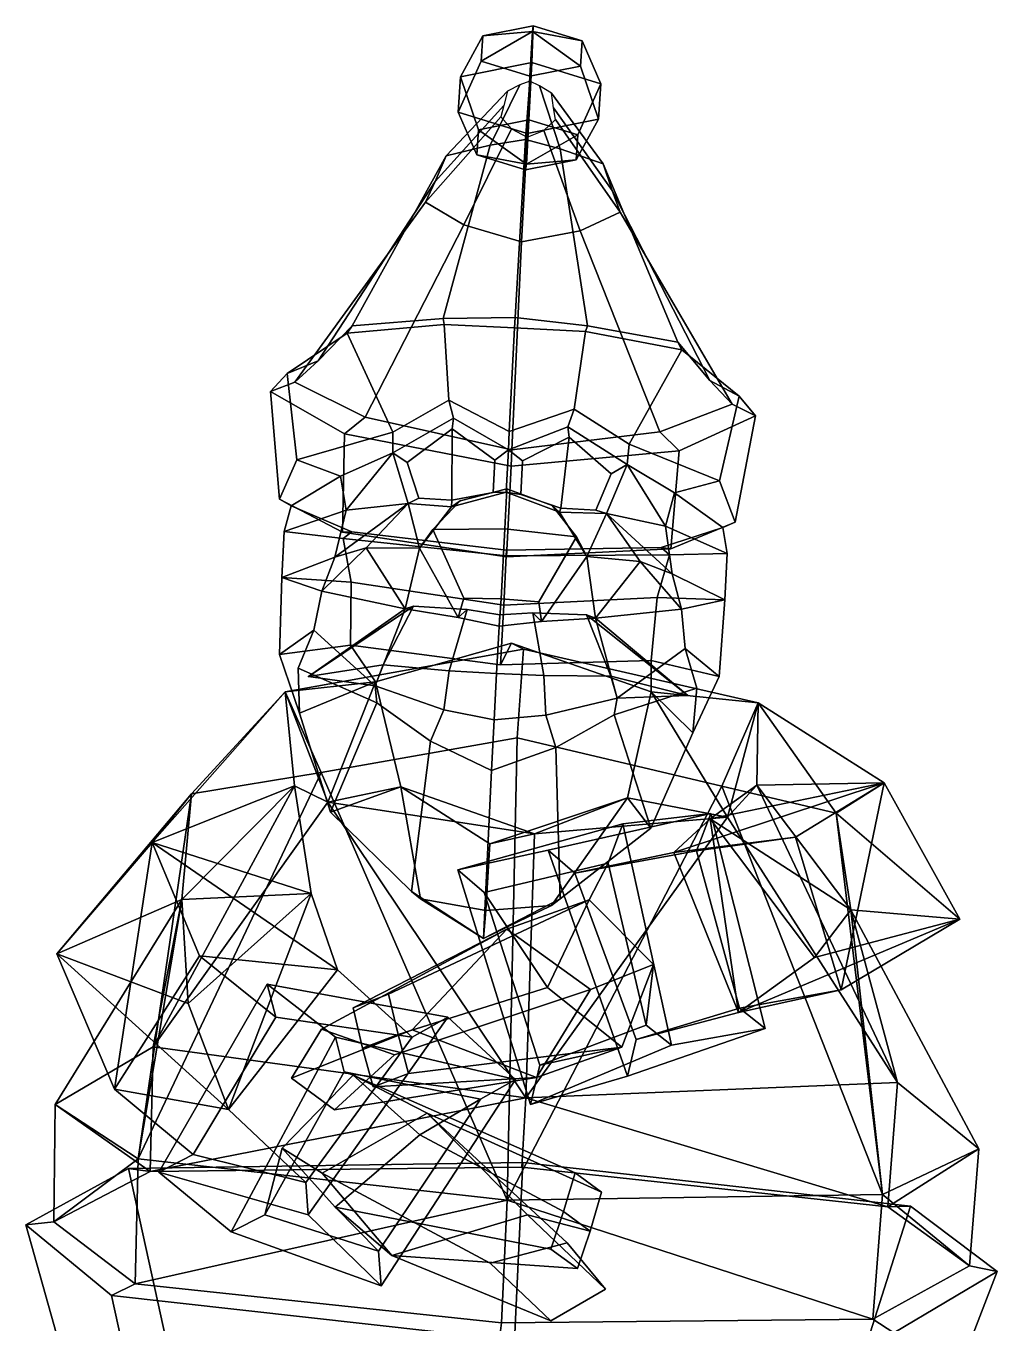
# Model space of a CAD drawing. Extents: x -133 to 133, y -222 to 311.
# Drawn here: x -133.3 to 132.7, y -44.3 to 310.7 of the extents above; entities that cross this region are included whole.
import ezdxf

# ---------------------------------------------------------------- set-up
doc = ezdxf.new("R2010")
doc.units = 0

msp = doc.modelspace()

# ---------------------------------------------------------------- linework, layer by layer
for p in [(-55.906635, 132.6315, 82.965118), (47.966625, 127.436005, 83.813522)]:
    msp.add_point(p)
for points in [[(-8.170068, 307.96405, -39.14645), (5.647131, 310.71582, -45.660301), (5.246098, 300.711823, -57.823044), (-14.29439, 296.820221, -48.611134)], [(4.744131, 296.989502, -19.161009), (5.439209, 309.173981, -29.645935), (-8.621567, 301.100891, -25.89683)], [(-8.621567, 301.100891, -25.89683), (5.439209, 309.173981, -29.645935), (-8.170068, 307.96405, -39.14645)], [(5.439209, 309.173981, -29.645935), (5.647131, 310.71582, -45.660301), (-8.170068, 307.96405, -39.14645)], [(4.744131, 296.989502, -19.161009), (18.561359, 299.741272, -25.674805), (5.439209, 309.173981, -29.645935)], [(19.012859, 306.604401, -38.924423), (24.148066, 294.89743, -48.297142), (5.246098, 300.711823, -57.823044), (5.647131, 310.71582, -45.660301)], [(5.439209, 309.173981, -29.645935), (19.012859, 306.604401, -38.924423), (5.647131, 310.71582, -45.660301)], [(18.561359, 299.741272, -25.674805), (19.012859, 306.604401, -38.924423), (5.439209, 309.173981, -29.645935)], [(-14.932909, 287.114227, -29.873268), (-8.621567, 301.100891, -25.89683), (-8.170068, 307.96405, -39.14645), (-14.29439, 296.820221, -48.611134)], [(23.509546, 285.191437, -29.55928), (24.148066, 294.89743, -48.297142), (19.012859, 306.604401, -38.924423), (18.561359, 299.741272, -25.674805)], [(3.969064, 281.299866, -20.347397), (4.744131, 296.989502, -19.161009), (-8.621567, 301.100891, -25.89683), (-14.932909, 287.114227, -29.873268)], [(-9.346169, 282.270355, -52.495556), (-14.29439, 296.820221, -48.611134), (5.246098, 300.711823, -57.823044), (4.47103, 285.022156, -59.009407)], [(3.969064, 281.299866, -20.347397), (23.509546, 285.191437, -29.55928), (18.561359, 299.741272, -25.674805), (4.744131, 296.989502, -19.161009)], [(17.836756, 280.910736, -52.273529), (4.47103, 285.022156, -59.009407), (5.246098, 300.711823, -57.823044), (24.148066, 294.89743, -48.297142)], [(-14.932909, 287.114227, -29.873268), (-14.29439, 296.820221, -48.611134), (-9.346169, 282.270355, -52.495556), (-9.797668, 275.407196, -39.245934)], [(4.723686, 295.608887, -26.336607), (1.980646, 294.626404, -26.946663), (-6.187624, 278.037201, 28.202135), (3.503094, 279.590515, 31.365431)], [(4.723686, 295.608887, -26.336607), (3.503094, 279.590515, 31.365431), (13.040712, 277.075439, 28.359186), (7.36458, 294.357117, -26.902689)], [(23.509546, 285.191437, -29.55928), (17.385258, 274.047577, -39.023911), (17.836756, 280.910736, -52.273529), (24.148066, 294.89743, -48.297142)], [(-1.443086, 292.879089, -27.981567), (-2.372391, 288.973907, -30.063097), (-21.179218, 268.102173, 11.910263), (-18.23386, 275.147583, 22.819042)], [(1.980646, 294.626404, -26.946663), (-1.443086, 292.879089, -27.981567), (-18.23386, 275.147583, 22.819042), (-6.187624, 278.037201, 28.202135)], [(7.36458, 294.357117, -26.902689), (13.040712, 277.075439, 28.359186), (24.824612, 272.993896, 23.170732), (10.613285, 292.276031, -27.883093)], [(10.613285, 292.276031, -27.883093), (24.824612, 272.993896, 23.170732), (27.229637, 265.680878, 12.305653), (11.182088, 288.295929, -29.952387)], [(-2.372391, 288.973907, -30.063097), (-3.203568, 285.827881, -31.742817), (-23.846359, 262.433655, 3.108397), (-21.179218, 268.102173, 11.910263)], [(11.182088, 288.295929, -29.952387), (27.229637, 265.680878, 12.305653), (29.460932, 259.767334, 3.543795), (11.722472, 285.081329, -31.620903)], [(-3.203568, 285.827881, -31.742817), (-0.3486, 282.569153, -33.354805), (-13.355465, 256.237366, -5.388645), (-23.846359, 262.433655, 3.108397)], [(3.969064, 281.299866, -20.347397), (-14.932909, 287.114227, -29.873268), (-9.797668, 275.407196, -39.245934), (3.56803, 271.295807, -32.510113)], [(3.775941, 272.837616, -48.524429), (-9.346169, 282.270355, -52.495556), (4.47103, 285.022156, -59.009407)], [(3.969064, 281.299866, -20.347397), (3.56803, 271.295807, -32.510113), (17.385258, 274.047577, -39.023911), (23.509546, 285.191437, -29.55928)], [(3.775941, 272.837616, -48.524429), (4.47103, 285.022156, -59.009407), (17.836756, 280.910736, -52.273529)], [(11.722472, 285.081329, -31.620903), (29.460932, 259.767334, 3.543795), (18.54397, 254.641846, -5.128099), (8.583241, 282.122406, -33.281849)], [(-0.3486, 282.569153, -33.354805), (4.021569, 280.251404, -34.42083), (2.450738, 251.625916, -11.041661), (-13.355465, 256.237366, -5.388645)], [(-9.797668, 275.407196, -39.245934), (-9.346169, 282.270355, -52.495556), (3.775941, 272.837616, -48.524429)], [(8.583241, 282.122406, -33.281849), (18.54397, 254.641846, -5.128099), (2.450738, 251.625916, -11.041661), (4.021569, 280.251404, -34.42083)], [(17.385258, 274.047577, -39.023911), (3.775941, 272.837616, -48.524429), (17.836756, 280.910736, -52.273529)], [(-43.937347, 228.637939, 57.576218), (-19.049763, 230.629578, 70.339127), (-6.187624, 278.037201, 28.202135), (-18.23386, 275.147583, 22.819042)], [(0.716046, 230.895935, 77.828941), (3.503094, 279.590515, 31.365431), (-6.187624, 278.037201, 28.202135), (-19.049763, 230.629578, 70.339127)], [(0.716046, 230.895935, 77.828941), (20.476032, 228.652588, 70.661957), (13.040712, 277.075439, 28.359186), (3.503094, 279.590515, 31.365431)], [(45.245338, 224.177216, 58.30463), (24.824612, 272.993896, 23.170732), (13.040712, 277.075439, 28.359186), (20.476032, 228.652588, 70.661957)], [(-53.253891, 219.028687, 31.103584), (-43.937347, 228.637939, 57.576218), (-18.23386, 275.147583, 22.819042), (-21.179218, 268.102173, 11.910263)], [(3.56803, 271.295807, -32.510113), (-9.797668, 275.407196, -39.245934), (3.775941, 272.837616, -48.524429)], [(3.56803, 271.295807, -32.510113), (3.775941, 272.837616, -48.524429), (17.385258, 274.047577, -39.023911)], [(53.986683, 213.664795, 31.97949), (27.229637, 265.680878, 12.305653), (24.824612, 272.993896, 23.170732), (45.245338, 224.177216, 58.30463)], [(-59.640629, 213.192169, 8.67636), (-53.253891, 219.028687, 31.103584), (-21.179218, 268.102173, 11.910263), (-23.846359, 262.433655, 3.108397)], [(60.123749, 207.201843, 9.654555), (29.460932, 259.767334, 3.543795), (27.229637, 265.680878, 12.305653), (53.986683, 213.664795, 31.97949)], [(-40.346649, 203.602478, -10.983945), (-59.640629, 213.192169, 8.67636), (-23.846359, 262.433655, 3.108397), (-13.355465, 256.237366, -5.388645)], [(40.292107, 199.569122, -10.325315), (18.54397, 254.641846, -5.128099), (29.460932, 259.767334, 3.543795), (60.123749, 207.201843, 9.654555)], [(-0.22283, 194.695557, -28.90645), (-40.346649, 203.602478, -10.983945), (-13.355465, 256.237366, -5.388645), (2.450738, 251.625916, -11.041661)], [(-0.22283, 194.695557, -28.90645), (2.450738, 251.625916, -11.041661), (18.54397, 254.641846, -5.128099), (40.292107, 199.569122, -10.325315)], [(0.540566, 228.037567, 81.809456), (0.716046, 230.895935, 77.828941), (-19.049763, 230.629578, 70.339127), (-18.784925, 228.985107, 75.490349)], [(0.540566, 228.037567, 81.809456), (19.964539, 227.046936, 75.806839), (20.476032, 228.652588, 70.661957), (0.716046, 230.895935, 77.828941)], [(-45.322216, 226.620453, 62.475239), (-43.937347, 228.637939, 57.576218), (-53.253891, 219.028687, 31.103584), (-61.749733, 215.599609, 32.939831)], [(-18.784925, 228.985107, 75.490349), (-19.049763, 230.629578, 70.339127), (-43.937347, 228.637939, 57.576218), (-45.322216, 226.620453, 62.475239)], [(-17.515167, 208.30838, 82.333672), (-18.784925, 228.985107, 75.490349), (-45.322216, 226.620453, 62.475239), (-32.833111, 199.497192, 72.210793)], [(-0.923398, 199.730591, 87.700645), (0.540566, 228.037567, 81.809456), (-18.784925, 228.985107, 75.490349), (-17.515167, 208.30838, 82.333672)], [(-0.923398, 199.730591, 87.700645), (16.889076, 205.797211, 82.784973), (19.964539, 227.046936, 75.806839), (0.540566, 228.037567, 81.809456)], [(19.964539, 227.046936, 75.806839), (46.341988, 222.035645, 63.223923), (45.245338, 224.177216, 58.30463), (20.476032, 228.652588, 70.661957)], [(-32.833111, 199.497192, 72.210793), (-45.322216, 226.620453, 62.475239), (-61.749733, 215.599609, 32.939831), (-59.054863, 191.966125, 54.402229)], [(16.889076, 205.797211, 82.784973), (31.922834, 196.25824, 72.7397), (46.341988, 222.035645, 63.223923), (19.964539, 227.046936, 75.806839)], [(46.341988, 222.035645, 63.223923), (62.066921, 209.406586, 33.951126), (53.986683, 213.664795, 31.97949), (45.245338, 224.177216, 58.30463)], [(31.922834, 196.25824, 72.7397), (56.678043, 186.177429, 55.347496), (62.066921, 209.406586, 33.951126), (46.341988, 222.035645, 63.223923)], [(-61.749733, 215.599609, 32.939831), (-53.253891, 219.028687, 31.103584), (-59.640629, 213.192169, 8.67636), (-66.323242, 210.614075, 7.553147)], [(-59.054863, 191.966125, 54.402229), (-61.749733, 215.599609, 32.939831), (-66.323242, 210.614075, 7.553147), (-63.878593, 181.160156, 18.156281)], [(-66.323242, 210.614075, 7.553147), (-59.640629, 213.192169, 8.67636), (-40.346649, 203.602478, -10.983945), (-46.087021, 199.03949, -13.881872)], [(62.066921, 209.406586, 33.951126), (66.533188, 203.968933, 8.638273), (60.123749, 207.201843, 9.654555), (53.986683, 213.664795, 31.97949)], [(-63.878593, 181.160156, 18.156281), (-66.323242, 210.614075, 7.553147), (-46.087021, 199.03949, -13.881872), (-46.596569, 172.103333, -6.689651)], [(-17.515167, 208.30838, 82.333672), (-32.833111, 199.497192, 72.210793), (-32.814194, 193.88797, 71.428482), (-16.19066, 203.343811, 82.074677)], [(-0.923398, 199.730591, 87.700645), (-17.515167, 208.30838, 82.333672), (-16.19066, 203.343811, 82.074677), (-1.157031, 194.716858, 85.602043)], [(66.533188, 203.968933, 8.638273), (45.595001, 194.453796, -13.133045), (40.292107, 199.569122, -10.325315), (60.123749, 207.201843, 9.654555)], [(56.678043, 186.177429, 55.347496), (60.989422, 174.914551, 19.176159), (66.533188, 203.968933, 8.638273), (62.066921, 209.406586, 33.951126)], [(-46.087021, 199.03949, -13.881872), (-40.346649, 203.602478, -10.983945), (-0.22283, 194.695557, -28.90645), (-0.41722, 190.206726, -32.595181)], [(-16.576704, 200.463562, 79.968605), (-16.19066, 203.343811, 82.074677), (-32.814194, 193.88797, 71.428482), (-28.922119, 191.229248, 71.530952)], [(-16.576704, 200.463562, 79.968605), (-4.868145, 191.866882, 83.019974), (-1.157031, 194.716858, 85.602043), (-16.19066, 203.343811, 82.074677)], [(-0.923398, 199.730591, 87.700645), (-1.157031, 194.716858, 85.602043), (15.080177, 200.983337, 82.468384), (16.889076, 205.797211, 82.784973)], [(16.889076, 205.797211, 82.784973), (15.080177, 200.983337, 82.468384), (31.35708, 190.678284, 71.952614), (31.922834, 196.25824, 72.7397)], [(60.989422, 174.914551, 19.176159), (43.297096, 167.607056, -5.95543), (45.595001, 194.453796, -13.133045), (66.533188, 203.968933, 8.638273)], [(-47.106049, 187.511475, 55.56926), (-32.814194, 193.88797, 71.428482), (-32.833111, 199.497192, 72.210793), (-59.054863, 191.966125, 54.402229)], [(-46.596569, 172.103333, -6.689651), (-46.087021, 199.03949, -13.881872), (-0.41722, 190.206726, -32.595181), (-1.714646, 165.411774, -25.5868)], [(-16.665146, 180.910126, 81.307846), (-16.576704, 200.463562, 79.968605), (-28.922119, 191.229248, 71.530952), (-25.695681, 181.464661, 76.057617)], [(-4.868145, 191.866882, 83.019974), (-16.576704, 200.463562, 79.968605), (-16.665146, 180.910126, 81.307846), (-5.329616, 183.016418, 85.320602)], [(15.464546, 198.141571, 80.144066), (15.080177, 200.983337, 82.468384), (-1.157031, 194.716858, 85.602043), (2.751368, 191.63269, 83.240921)], [(45.595001, 194.453796, -13.133045), (-0.41722, 190.206726, -32.595181), (-0.22283, 194.695557, -28.90645), (40.292107, 199.569122, -10.325315)], [(15.464546, 198.141571, 80.144066), (26.986263, 188.14743, 69.497543), (31.35708, 190.678284, 71.952614), (15.080177, 200.983337, 82.468384)], [(2.751368, 191.63269, 83.240921), (2.270292, 182.432312, 85.799347), (13.166765, 178.711304, 81.028343), (15.464546, 198.141571, 80.144066)], [(13.166765, 178.711304, 81.028343), (22.767248, 178.202209, 74.741493), (26.986263, 188.14743, 69.497543), (15.464546, 198.141571, 80.144066)], [(44.326958, 182.938232, 56.316055), (56.678043, 186.177429, 55.347496), (31.922834, 196.25824, 72.7397), (31.35708, 190.678284, 71.952614)], [(-59.054863, 191.966125, 54.402229), (-63.878593, 181.160156, 18.156281), (-60.66872, 179.374634, 19.45499), (-47.106049, 187.511475, 55.56926)], [(-45.614353, 178.151306, 57.456505), (-32.814194, 193.88797, 71.428482), (-47.106049, 187.511475, 55.56926)], [(-28.622681, 179.953491, 77.318993), (-32.814194, 193.88797, 71.428482), (-45.614353, 178.151306, 57.456505)], [(-25.695681, 181.464661, 76.057617), (-28.922119, 191.229248, 71.530952), (-32.814194, 193.88797, 71.428482), (-28.622681, 179.953491, 77.318993)], [(-5.329616, 183.016418, 85.320602), (-1.761679, 183.109863, 88.552185), (-1.157031, 194.716858, 85.602043), (-4.868145, 191.866882, 83.019974)], [(2.270292, 182.432312, 85.799347), (2.751368, 191.63269, 83.240921), (-1.157031, 194.716858, 85.602043), (-1.761679, 183.109863, 88.552185)], [(43.297096, 167.607056, -5.95543), (-1.714646, 165.411774, -25.5868), (-0.41722, 190.206726, -32.595181), (45.595001, 194.453796, -13.133045)], [(22.767248, 178.202209, 74.741493), (25.700701, 177.236359, 77.762688), (31.35708, 190.678284, 71.952614), (26.986263, 188.14743, 69.497543)], [(25.700701, 177.236359, 77.762688), (41.878204, 173.775146, 58.171112), (31.35708, 190.678284, 71.952614)], [(41.878204, 173.775146, 58.171112), (44.326958, 182.938232, 56.316055), (31.35708, 190.678284, 71.952614)], [(-47.106049, 187.511475, 55.56926), (-60.66872, 179.374634, 19.45499), (-62.544563, 172.358582, 21.729204), (-45.614353, 178.151306, 57.456505)], [(56.678043, 186.177429, 55.347496), (44.326958, 182.938232, 56.316055), (57.596684, 173.45929, 20.42094), (60.989422, 174.914551, 19.176159)], [(-63.878593, 181.160156, 18.156281), (-46.596569, 172.103333, -6.689651), (-44.006454, 172.218658, -6.065212), (-60.66872, 179.374634, 19.45499)], [(-16.665146, 180.910126, 81.307846), (-25.695681, 181.464661, 76.057617), (-28.622681, 179.953491, 77.318993), (-16.742992, 179.106689, 83.827255)], [(-2.171912, 173.067993, 108.959152), (-1.573799, 184.049896, 102.981125), (-14.354319, 180.728699, 99.960365), (-21.855062, 172.833618, 102.462799)], [(-1.573799, 184.049896, 102.981125), (-1.761679, 183.109863, 88.552185), (-16.742992, 179.106689, 83.827255), (-14.354319, 180.728699, 99.960365)], [(-16.665146, 180.910126, 81.307846), (-16.742992, 179.106689, 83.827255), (-1.761679, 183.109863, 88.552185), (-5.329616, 183.016418, 85.320602)], [(-2.171912, 173.067993, 108.959152), (17.492844, 170.865509, 102.78418), (10.85907, 179.46759, 100.166306), (-1.573799, 184.049896, 102.981125)], [(-1.573799, 184.049896, 102.981125), (10.85907, 179.46759, 100.166306), (12.820424, 177.627991, 84.068718), (-1.761679, 183.109863, 88.552185)], [(13.166765, 178.711304, 81.028343), (2.270292, 182.432312, 85.799347), (-1.761679, 183.109863, 88.552185), (12.820424, 177.627991, 84.068718)], [(44.326958, 182.938232, 56.316055), (41.878204, 173.775146, 58.171112), (58.7258, 166.292938, 22.719698), (57.596684, 173.45929, 20.42094)], [(-45.614353, 178.151306, 57.456505), (-62.544563, 172.358582, 21.729204), (-63.234131, 159.706055, 26.003103), (-48.716007, 165.337585, 59.395756)], [(-62.544563, 172.358582, 21.729204), (-60.66872, 179.374634, 19.45499), (-44.006454, 172.218658, -6.065212), (-46.396564, 170.385925, -8.132873)], [(-48.716007, 165.337585, 59.395756), (-28.622681, 179.953491, 77.318993), (-45.614353, 178.151306, 57.456505)], [(-40.114464, 167.84259, 82.515282), (-28.622681, 179.953491, 77.318993), (-48.716007, 165.337585, 59.395756)], [(-40.114464, 167.84259, 82.515282), (-25.493696, 167.751862, 85.604713), (-28.622681, 179.953491, 77.318993)], [(-25.493696, 167.751862, 85.604713), (-16.742992, 179.106689, 83.827255), (-28.622681, 179.953491, 77.318993)], [(-21.855062, 172.833618, 102.462799), (-14.354319, 180.728699, 99.960365), (-16.742992, 179.106689, 83.827255), (-25.493696, 167.751862, 85.604713)], [(17.492844, 170.865509, 102.78418), (20.364363, 165.45816, 85.979271), (12.820424, 177.627991, 84.068718), (10.85907, 179.46759, 100.166306)], [(13.166765, 178.711304, 81.028343), (12.820424, 177.627991, 84.068718), (25.700701, 177.236359, 77.762688), (22.767248, 178.202209, 74.741493)], [(20.364363, 165.45816, 85.979271), (25.700701, 177.236359, 77.762688), (12.820424, 177.627991, 84.068718)], [(34.969608, 164.087067, 83.12854), (25.700701, 177.236359, 77.762688), (20.364363, 165.45816, 85.979271)], [(34.969608, 164.087067, 83.12854), (43.653835, 160.717468, 60.150204), (25.700701, 177.236359, 77.762688)], [(43.653835, 160.717468, 60.150204), (41.878204, 173.775146, 58.171112), (25.700701, 177.236359, 77.762688)], [(60.989422, 174.914551, 19.176159), (57.596684, 173.45929, 20.42094), (40.721584, 167.980774, -5.373182), (43.297096, 167.607056, -5.95543)], [(-63.234131, 159.706055, 26.003103), (-62.544563, 172.358582, 21.729204), (-46.396564, 170.385925, -8.132873), (-44.247353, 158.480286, -7.692118)], [(-46.596569, 172.103333, -6.689651), (-1.714646, 165.411774, -25.5868), (-1.647515, 167.23407, -22.64621), (-44.006454, 172.218658, -6.065212)], [(-46.396564, 170.385925, -8.132873), (-44.006454, 172.218658, -6.065212), (-1.647515, 167.23407, -22.64621), (-1.726905, 165.648376, -22.636602)], [(-13.341129, 154.089966, 100.623817), (-21.855062, 172.833618, 102.462799), (-25.493696, 167.751862, 85.604713), (-14.957217, 148.817139, 88.444664)], [(-3.105818, 153.905579, 105.953224), (-2.171912, 173.067993, 108.959152), (-21.855062, 172.833618, 102.462799), (-13.341129, 154.089966, 100.623817)], [(-3.105818, 153.905579, 105.953224), (7.182281, 153.063416, 100.791451), (17.492844, 170.865509, 102.78418), (-2.171912, 173.067993, 108.959152)], [(7.182281, 153.063416, 100.791451), (7.94631, 147.67157, 88.631729), (20.364363, 165.45816, 85.979271), (17.492844, 170.865509, 102.78418)], [(58.7258, 166.292938, 22.719698), (42.950264, 165.916992, -7.403118), (40.721584, 167.980774, -5.373182), (57.596684, 173.45929, 20.42094)], [(41.878204, 173.775146, 58.171112), (43.653835, 160.717468, 60.150204), (58.079746, 153.638245, 26.993954), (58.7258, 166.292938, 22.719698)], [(-52.260178, 156.01416, 60.35408), (-40.114464, 167.84259, 82.515282), (-48.716007, 165.337585, 59.395756)], [(-29.432974, 151.17926, 82.077614), (-40.114464, 167.84259, 82.515282), (-52.260178, 156.01416, 60.35408)], [(-44.247353, 158.480286, -7.692118), (-46.396564, 170.385925, -8.132873), (-1.726905, 165.648376, -22.636602), (-2.429246, 152.206299, -18.962929)], [(-29.432974, 151.17926, 82.077614), (-25.493696, 167.751862, 85.604713), (-40.114464, 167.84259, 82.515282)], [(-14.957217, 148.817139, 88.444664), (-25.493696, 167.751862, 85.604713), (-29.432974, 151.17926, 82.077614)], [(42.950264, 165.916992, -7.403118), (-1.726905, 165.648376, -22.636602), (-1.647515, 167.23407, -22.64621), (40.721584, 167.980774, -5.373182)], [(43.297096, 167.607056, -5.95543), (40.721584, 167.980774, -5.373182), (-1.647515, 167.23407, -22.64621), (-1.714646, 165.411774, -25.5868)], [(-48.716007, 165.337585, 59.395756), (-63.234131, 159.706055, 26.003103), (-52.260178, 156.01416, 60.35408)], [(39.616959, 154.285614, -7.007143), (-2.429246, 152.206299, -18.962929), (-1.726905, 165.648376, -22.636602), (42.950264, 165.916992, -7.403118)], [(7.94631, 147.67157, 88.631729), (22.687328, 148.572327, 82.503311), (20.364363, 165.45816, 85.979271)], [(22.687328, 148.572327, 82.503311), (34.969608, 164.087067, 83.12854), (20.364363, 165.45816, 85.979271)], [(22.687328, 148.572327, 82.503311), (46.233952, 151.087738, 61.158546), (34.969608, 164.087067, 83.12854)], [(46.233952, 151.087738, 61.158546), (43.653835, 160.717468, 60.150204), (34.969608, 164.087067, 83.12854)], [(58.079746, 153.638245, 26.993954), (39.616959, 154.285614, -7.007143), (42.950264, 165.916992, -7.403118), (58.7258, 166.292938, 22.719698)], [(43.653835, 160.717468, 60.150204), (46.233952, 151.087738, 61.158546), (58.079746, 153.638245, 26.993954)], [(-54.41708, 145.349976, 62.276569), (-52.260178, 156.01416, 60.35408), (-63.234131, 159.706055, 26.003103), (-63.889305, 138.65863, 30.820797)], [(-63.889305, 138.65863, 30.820797), (-63.234131, 159.706055, 26.003103), (-44.247353, 158.480286, -7.692118), (-44.3661, 141.180054, -1.917654)], [(-44.3661, 141.180054, -1.917654), (-44.247353, 158.480286, -7.692118), (-2.429246, 152.206299, -18.962929), (-3.307927, 135.809265, -11.795507)], [(-54.41708, 145.349976, 62.276569), (-37.687206, 130.052429, 91.920448), (-29.432974, 151.17926, 82.077614), (-52.260178, 156.01416, 60.35408)], [(-3.105818, 153.905579, 105.953224), (-13.341129, 154.089966, 100.623817), (-14.957217, 148.817139, 88.444664), (-3.646536, 146.450928, 94.828941)], [(-3.105818, 153.905579, 105.953224), (-3.646536, 146.450928, 94.828941), (7.94631, 147.67157, 88.631729), (7.182281, 153.063416, 100.791451)], [(37.91481, 137.064545, -1.245612), (-3.307927, 135.809265, -11.795507), (-2.429246, 152.206299, -18.962929), (39.616959, 154.285614, -7.007143)], [(56.552982, 132.634399, 31.804529), (37.91481, 137.064545, -1.245612), (39.616959, 154.285614, -7.007143), (58.079746, 153.638245, 26.993954)], [(47.28442, 140.263123, 63.107231), (56.552982, 132.634399, 31.804529), (58.079746, 153.638245, 26.993954), (46.233952, 151.087738, 61.158546)], [(-35.47226, 135.872131, 101.188583), (-27.141722, 151.917084, 96.142784), (-55.906635, 132.6315, 82.965118)], [(-27.141722, 151.917084, 96.142784), (-29.432974, 151.17926, 82.077614), (-55.906635, 132.6315, 82.965118)], [(-55.906635, 132.6315, 82.965118), (-29.432974, 151.17926, 82.077614), (-37.687206, 130.052429, 91.920448)], [(-12.476464, 150.943237, 96.420464), (-27.141722, 151.917084, 96.142784), (-35.47226, 135.872131, 101.188583), (-17.3929, 134.19928, 110.244118)], [(-27.141722, 151.917084, 96.142784), (-12.476464, 150.943237, 96.420464), (-14.957217, 148.817139, 88.444664), (-29.432974, 151.17926, 82.077614)], [(-17.3929, 134.19928, 110.244118), (-4.428864, 133.459961, 111.05761), (-3.529575, 149.541382, 99.434357), (-12.476464, 150.943237, 96.420464)], [(-3.529575, 149.541382, 99.434357), (-3.646536, 146.450928, 94.828941), (-14.957217, 148.817139, 88.444664), (-12.476464, 150.943237, 96.420464)], [(8.55577, 132.901367, 110.456062), (5.560458, 150.041077, 96.567787), (-3.529575, 149.541382, 99.434357), (-4.428864, 133.459961, 111.05761)], [(-3.529575, 149.541382, 99.434357), (5.560458, 150.041077, 96.567787), (7.94631, 147.67157, 88.631729), (-3.646536, 146.450928, 94.828941)], [(5.560458, 150.041077, 96.567787), (8.55577, 132.901367, 110.456062), (26.85696, 132.754578, 101.697662), (20.252264, 149.546539, 96.529884)], [(20.252264, 149.546539, 96.529884), (22.687328, 148.572327, 82.503311), (7.94631, 147.67157, 88.631729), (5.560458, 150.041077, 96.567787)], [(26.85696, 132.754578, 101.697662), (47.966625, 127.436005, 83.813522), (20.252264, 149.546539, 96.529884)], [(20.252264, 149.546539, 96.529884), (47.966625, 127.436005, 83.813522), (22.687328, 148.572327, 82.503311)], [(47.28442, 140.263123, 63.107231), (46.233952, 151.087738, 61.158546), (22.687328, 148.572327, 82.503311), (28.630886, 126.735382, 92.462112)], [(47.966625, 127.436005, 83.813522), (28.630886, 126.735382, 92.462112), (22.687328, 148.572327, 82.503311)], [(-58.409676, 122.631226, 37.601543), (-58.70536, 134.950226, 67.187073), (-54.41708, 145.349976, 62.276569), (-63.889305, 138.65863, 30.820797)], [(-54.41708, 145.349976, 62.276569), (-58.70536, 134.950226, 67.187073), (-37.16798, 125.390503, 83.551186), (-37.687206, 130.052429, 91.920448)], [(-58.409676, 122.631226, 37.601543), (-63.889305, 138.65863, 30.820797), (-44.3661, 141.180054, -1.917654), (-37.512302, 131.155945, 23.904713)], [(2.944642, 140.080505, -1.601102), (-62.258236, 128.401917, -3.854949), (-37.512302, 131.155945, 23.904713), (-0.329039, 141.781921, 2.049215)], [(2.944642, 140.080505, -1.601102), (1.267087, 115.858307, -50.035877), (-52.390881, 106.38324, -40.679081), (-62.258236, 128.401917, -3.854949)], [(-37.512302, 131.155945, 23.904713), (-44.3661, 141.180054, -1.917654), (-3.307927, 135.809265, -11.795507), (-0.329039, 141.781921, 2.049215)], [(37.90147, 128.485168, 23.671928), (-0.329039, 141.781921, 2.049215), (-3.307927, 135.809265, -11.795507), (37.91481, 137.064545, -1.245612)], [(-0.329039, 141.781921, 2.049215), (37.90147, 128.485168, 23.671928), (67.243279, 125.47522, -6.517293), (2.944642, 140.080505, -1.601102)], [(2.944642, 140.080505, -1.601102), (67.243279, 125.47522, -6.517293), (57.323978, 102.604935, -42.037884), (1.267087, 115.858307, -50.035877)], [(47.28442, 140.263123, 63.107231), (28.630886, 126.735382, 92.462112), (27.785522, 122.141693, 84.081703), (50.433048, 129.491394, 68.078484)], [(49.391747, 117.239258, 38.482029), (56.552982, 132.634399, 31.804529), (47.28442, 140.263123, 63.107231), (50.433048, 129.491394, 68.078484)], [(-37.16798, 125.390503, 83.551186), (-58.70536, 134.950226, 67.187073), (-58.409676, 122.631226, 37.601543), (-49.845131, 95.483078, 58.241001)], [(-37.687206, 130.052429, 91.920448), (-35.47226, 135.872131, 101.188583), (-55.906635, 132.6315, 82.965118)], [(-17.3929, 134.19928, 110.244118), (-35.47226, 135.872131, 101.188583), (-37.687206, 130.052429, 91.920448), (-18.863916, 123.487183, 101.956535)], [(49.391747, 117.239258, 38.482029), (37.90147, 128.485168, 23.671928), (37.91481, 137.064545, -1.245612), (56.552982, 132.634399, 31.804529)], [(-4.428864, 133.459961, 111.05761), (-17.3929, 134.19928, 110.244118), (-18.863916, 123.487183, 101.956535), (-5.039402, 120.745697, 107.948044)], [(-4.428864, 133.459961, 111.05761), (-5.039402, 120.745697, 107.948044), (9.085442, 122.089203, 102.184814), (8.55577, 132.901367, 110.456062)], [(8.55577, 132.901367, 110.456062), (9.085442, 122.089203, 102.184814), (28.630886, 126.735382, 92.462112), (26.85696, 132.754578, 101.697662)], [(28.630886, 126.735382, 92.462112), (47.966625, 127.436005, 83.813522), (26.85696, 132.754578, 101.697662)], [(-59.734829, 102.709106, 29.589962), (-62.258236, 128.401917, -3.854949), (-98.686356, 87.166641, 83.777763)], [(-87.911606, 100.525452, -28.045599), (-98.686356, 87.166641, 83.777763), (-62.258236, 128.401917, -3.854949)], [(-87.911606, 100.525452, -28.045599), (-62.258236, 128.401917, -3.854949), (-52.390881, 106.38324, -40.679081)], [(-62.258236, 128.401917, -3.854949), (-50.613171, 98.225647, 55.750427), (-37.512302, 131.155945, 23.904713)], [(-59.734829, 102.709106, 29.589962), (-50.613171, 98.225647, 55.750427), (-62.258236, 128.401917, -3.854949)], [(-49.845131, 95.483078, 58.241001), (-58.409676, 122.631226, 37.601543), (-37.512302, 131.155945, 23.904713), (-30.628025, 102.461304, 52.267891)], [(-50.613171, 98.225647, 55.750427), (-30.628025, 102.461304, 52.267891), (-37.512302, 131.155945, 23.904713)], [(-22.505337, 114.955872, 105.424637), (-18.863916, 123.487183, 101.956535), (-37.687206, 130.052429, 91.920448), (-37.16798, 125.390503, 83.551186)], [(27.785522, 122.141693, 84.081703), (37.825985, 91.097992, 58.957069), (49.391747, 117.239258, 38.482029), (50.433048, 129.491394, 68.078484)], [(37.825985, 91.097992, 58.957069), (31.479361, 99.418854, 52.002708), (37.90147, 128.485168, 23.671928), (49.391747, 117.239258, 38.482029)], [(58.826267, 94.143738, 54.282436), (37.90147, 128.485168, 23.671928), (31.479361, 99.418854, 52.002708)], [(67.243279, 125.47522, -6.517293), (37.90147, 128.485168, 23.671928), (58.826267, 94.143738, 54.282436)], [(-27.659584, 73.796021, 93.95488), (-22.505337, 114.955872, 105.424637), (-37.16798, 125.390503, 83.551186), (-49.845131, 95.483078, 58.241001)], [(11.800451, 113.23999, 105.704834), (27.785522, 122.141693, 84.081703), (28.630886, 126.735382, 92.462112), (9.085442, 122.089203, 102.184814)], [(88.607399, 95.18895, -30.238905), (57.323978, 102.604935, -42.037884), (67.243279, 125.47522, -6.517293)], [(66.89547, 102.926422, 30.993528), (67.243279, 125.47522, -6.517293), (58.826267, 94.143738, 54.282436)], [(66.89547, 102.926422, 30.993528), (101.786049, 103.562164, 86.644943), (67.243279, 125.47522, -6.517293)], [(88.607399, 95.18895, -30.238905), (67.243279, 125.47522, -6.517293), (101.786049, 103.562164, 86.644943)], [(-5.774848, 106.898071, 113.190971), (-5.039402, 120.745697, 107.948044), (-18.863916, 123.487183, 101.956535), (-22.505337, 114.955872, 105.424637)], [(-5.774848, 106.898071, 113.190971), (11.800451, 113.23999, 105.704834), (9.085442, 122.089203, 102.184814), (-5.039402, 120.745697, 107.948044)], [(13.008292, 71.761902, 94.287041), (37.825985, 91.097992, 58.957069), (27.785522, 122.141693, 84.081703), (11.800451, 113.23999, 105.704834)], [(-1.481953, -10.728912, -93.84404), (-52.390881, 106.38324, -40.679081), (1.267087, 115.858307, -50.035877)], [(-7.959202, 60.963745, 99.33522), (-5.774848, 106.898071, 113.190971), (-22.505337, 114.955872, 105.424637), (-27.659584, 73.796021, 93.95488)], [(-1.481953, -10.728912, -93.84404), (1.267087, 115.858307, -50.035877), (57.323978, 102.604935, -42.037884)], [(-7.959202, 60.963745, 99.33522), (13.008292, 71.761902, 94.287041), (11.800451, 113.23999, 105.704834), (-5.774848, 106.898071, 113.190971)], [(-102.515404, 0.650284, -58.34034), (-52.390881, 106.38324, -40.679081), (-1.481953, -10.728912, -93.84404)], [(-102.515404, 0.650284, -58.34034), (-87.911606, 100.525452, -28.045599), (-52.390881, 106.38324, -40.679081)], [(44.122936, 84.499832, 90.085907), (101.786049, 103.562164, 86.644943), (54.148415, 93.698868, 66.959122)], [(44.122936, 84.499832, 90.085907), (77.506607, 88.642212, 131.215881), (101.786049, 103.562164, 86.644943)], [(66.89547, 102.926422, 30.993528), (54.148415, 93.698868, 66.959122), (101.786049, 103.562164, 86.644943)], [(89.969688, 46.887634, 136.599701), (101.786049, 103.562164, 86.644943), (77.506607, 88.642212, 131.215881)], [(88.607399, 95.18895, -30.238905), (101.786049, 103.562164, 86.644943), (122.501907, 66.255463, 79.549347)], [(89.969688, 46.887634, 136.599701), (122.501907, 66.255463, 79.549347), (101.786049, 103.562164, 86.644943)], [(-87.911606, 100.525452, -28.045599), (-124.820457, 56.749756, 69.811203), (-98.686356, 87.166641, 83.777763)], [(-90.576485, 71.563721, 2.467044), (-124.820457, 56.749756, 69.811203), (-87.911606, 100.525452, -28.045599)], [(-102.515404, 0.650284, -58.34034), (-90.576485, 71.563721, 2.467044), (-87.911606, 100.525452, -28.045599)], [(-59.734829, 102.709106, 29.589962), (-98.686356, 87.166641, 83.777763), (-55.149982, 73.267639, 60.425686)], [(-98.438705, 31.315155, 92.983139), (-59.734829, 102.709106, 29.589962), (-90.576485, 71.563721, 2.467044)], [(-98.438705, 31.315155, 92.983139), (-50.613171, 98.225647, 55.750427), (-59.734829, 102.709106, 29.589962)], [(-90.576485, 71.563721, 2.467044), (-59.734829, 102.709106, 29.589962), (-55.149982, 73.267639, 60.425686)], [(6.006385, 89.55394, 61.893688), (-30.628025, 102.461304, 52.267891), (-50.613171, 98.225647, 55.750427)], [(-27.659584, 73.796021, 93.95488), (-49.845131, 95.483078, 58.241001), (-30.628025, 102.461304, 52.267891), (-25.208698, 71.794006, 78.164436)], [(-25.208698, 71.794006, 78.164436), (-30.628025, 102.461304, 52.267891), (-6.257929, 86.826782, 49.422874), (-7.373318, 68.594696, 74.333893)], [(-6.257929, 86.826782, 49.422874), (-30.628025, 102.461304, 52.267891), (6.006385, 89.55394, 61.893688)], [(10.627487, 70.001556, 78.45713), (-7.373318, 68.594696, 74.333893), (-6.257929, 86.826782, 49.422874), (31.479361, 99.418854, 52.002708)], [(-6.257929, 86.826782, 49.422874), (6.006385, 89.55394, 61.893688), (31.479361, 99.418854, 52.002708)], [(101.336952, -9.116821, -61.852921), (-1.481953, -10.728912, -93.84404), (57.323978, 102.604935, -42.037884)], [(6.006385, 89.55394, 61.893688), (58.826267, 94.143738, 54.282436), (31.479361, 99.418854, 52.002708)], [(13.008292, 71.761902, 94.287041), (10.627487, 70.001556, 78.45713), (31.479361, 99.418854, 52.002708), (37.825985, 91.097992, 58.957069)], [(92.646439, 68.774658, 2.95245), (54.148415, 93.698868, 66.959122), (66.89547, 102.926422, 30.993528)], [(101.336952, -9.116821, -61.852921), (57.323978, 102.604935, -42.037884), (88.607399, 95.18895, -30.238905)], [(105.413651, 21.54805, 89.470558), (66.89547, 102.926422, 30.993528), (58.826267, 94.143738, 54.282436)], [(105.413651, 21.54805, 89.470558), (92.646439, 68.774658, 2.95245), (66.89547, 102.926422, 30.993528)], [(3.59387, 17.292297, 122.814919), (-50.613171, 98.225647, 55.750427), (-98.438705, 31.315155, 92.983139)], [(3.59387, 17.292297, 122.814919), (6.006385, 89.55394, 61.893688), (-50.613171, 98.225647, 55.750427)], [(9.738672, 85.126343, 105.964668), (-14.968861, 79.736359, 127.359703), (30.154467, 92.335205, 183.312103), (54.277191, 95.145935, 161.872467)], [(-14.968861, 79.736359, 127.359703), (-7.77534, 73.530838, 134.58786), (26.149174, 81.566711, 176.012192), (30.154467, 92.335205, 183.312103)], [(3.59387, 17.292297, 122.814919), (58.826267, 94.143738, 54.282436), (6.006385, 89.55394, 61.893688)], [(3.59387, 17.292297, 122.814919), (105.413651, 21.54805, 89.470558), (58.826267, 94.143738, 54.282436)], [(9.738672, 85.126343, 105.964668), (54.277191, 95.145935, 161.872467), (50.405067, 84.908478, 154.855087), (17.049452, 78.777725, 113.30101)], [(43.55003, 31.728058, 186.729996), (30.154467, 92.335205, 183.312103), (26.149174, 81.566711, 176.012192), (36.557152, 37.160919, 179.565353)], [(43.55003, 31.728058, 186.729996), (69.213669, 36.333649, 166.304977), (54.277191, 95.145935, 161.872467), (30.154467, 92.335205, 183.312103)], [(61.903866, 40.701782, 101.398972), (44.122936, 84.499832, 90.085907), (54.148415, 93.698868, 66.959122)], [(69.213669, 36.333649, 166.304977), (62.106266, 41.813568, 159.013367), (50.405067, 84.908478, 154.855087), (54.277191, 95.145935, 161.872467)], [(82.720703, 55.700562, 62.237568), (54.148415, 93.698868, 66.959122), (92.646439, 68.774658, 2.95245)], [(61.903866, 40.701782, 101.398972), (54.148415, 93.698868, 66.959122), (82.720703, 55.700562, 62.237568)], [(101.336952, -9.116821, -61.852921), (88.607399, 95.18895, -30.238905), (92.646439, 68.774658, 2.95245)], [(92.646439, 68.774658, 2.95245), (88.607399, 95.18895, -30.238905), (122.501907, 66.255463, 79.549347)], [(-109.002686, 19.670624, 117.356865), (-98.686356, 87.166641, 83.777763), (-124.820457, 56.749756, 69.811203)], [(-109.002686, 19.670624, 117.356865), (-85.742928, 56.16716, 124.756027), (-98.686356, 87.166641, 83.777763)], [(-47.977119, 52.365082, 87.572815), (-55.149982, 73.267639, 60.425686), (-98.686356, 87.166641, 83.777763)], [(-47.977119, 52.365082, 87.572815), (-98.686356, 87.166641, 83.777763), (-85.742928, 56.16716, 124.756027)], [(77.506607, 88.642212, 131.215881), (44.122936, 84.499832, 90.085907), (17.049452, 78.777725, 113.30101), (50.405067, 84.908478, 154.855087)], [(62.106266, 41.813568, 159.013367), (89.969688, 46.887634, 136.599701), (77.506607, 88.642212, 131.215881), (50.405067, 84.908478, 154.855087)], [(31.469576, 23.236069, 117.865204), (4.87152, 15.443115, 137.851913), (-14.968861, 79.736359, 127.359703), (9.738672, 85.126343, 105.964668)], [(31.469576, 23.236069, 117.865204), (9.738672, 85.126343, 105.964668), (17.049452, 78.777725, 113.30101), (33.877254, 33.272736, 123.073967)], [(44.122936, 84.499832, 90.085907), (61.903866, 40.701782, 101.398972), (33.877254, 33.272736, 123.073967), (17.049452, 78.777725, 113.30101)], [(4.87152, 15.443115, 137.851913), (7.481632, 26.276031, 143.487656), (-7.77534, 73.530838, 134.58786), (-14.968861, 79.736359, 127.359703)], [(9.568527, 47.480362, 130.435883), (21.004421, 71.482391, 153.569611), (26.149174, 81.566711, 176.012192), (-7.77534, 73.530838, 134.58786)], [(38.589966, 53.808731, 169.189835), (36.557152, 37.160919, 179.565353), (26.149174, 81.566711, 176.012192), (21.004421, 71.482391, 153.569611)], [(-98.438705, 31.315155, 92.983139), (-90.576485, 71.563721, 2.467044), (-125.274818, 15.44751, 9.294289)], [(-125.274818, 15.44751, 9.294289), (-90.576485, 71.563721, 2.467044), (-102.515404, 0.650284, -58.34034)], [(-88.865501, 43.110916, 48.966015), (-124.820457, 56.749756, 69.811203), (-90.576485, 71.563721, 2.467044)], [(-88.865501, 43.110916, 48.966015), (-90.576485, 71.563721, 2.467044), (-55.149982, 73.267639, 60.425686)], [(-77.824661, 14.107086, 84.76815), (-88.865501, 43.110916, 48.966015), (-55.149982, 73.267639, 60.425686)], [(-77.824661, 14.107086, 84.76815), (-55.149982, 73.267639, 60.425686), (-47.977119, 52.365082, 87.572815)], [(-43.647255, 41.988708, 140.87851), (-1.607111, 63.433868, 176.701111), (21.004421, 71.482391, 153.569611), (-34.033009, 45.65564, 133.031097)], [(-31.381588, 34.616959, 132.491943), (-34.033009, 45.65564, 133.031097), (21.004421, 71.482391, 153.569611), (9.568527, 47.480362, 130.435883)], [(-7.959202, 60.963745, 99.33522), (-27.659584, 73.796021, 93.95488), (-25.208698, 71.794006, 78.164436)], [(-7.959202, 60.963745, 99.33522), (-25.208698, 71.794006, 78.164436), (-7.373318, 68.594696, 74.333893)], [(-7.959202, 60.963745, 99.33522), (10.627487, 70.001556, 78.45713), (13.008292, 71.761902, 94.287041)], [(29.924726, 31.136734, 150.239883), (9.568527, 47.480362, 130.435883), (-7.77534, 73.530838, 134.58786), (7.481632, 26.276031, 143.487656)], [(21.319242, 46.920319, 199.5298), (38.589966, 53.808731, 169.189835), (21.004421, 71.482391, 153.569611), (-1.607111, 63.433868, 176.701111)], [(-7.959202, 60.963745, 99.33522), (-7.373318, 68.594696, 74.333893), (10.627487, 70.001556, 78.45713)], [(82.720703, 55.700562, 62.237568), (92.646439, 68.774658, 2.95245), (122.501907, 66.255463, 79.549347)], [(105.413651, 21.54805, 89.470558), (127.717735, 3.325943, 4.934971), (92.646439, 68.774658, 2.95245)], [(127.717735, 3.325943, 4.934971), (101.336952, -9.116821, -61.852921), (92.646439, 68.774658, 2.95245)], [(61.903866, 40.701782, 101.398972), (82.720703, 55.700562, 62.237568), (122.501907, 66.255463, 79.549347)], [(61.903866, 40.701782, 101.398972), (122.501907, 66.255463, 79.549347), (89.969688, 46.887634, 136.599701)], [(-60.59655, 22.675873, 200.190613), (-52.344307, 36.128662, 214.792496), (-1.607111, 63.433868, 176.701111), (-27.484272, 35.939728, 158.614014)], [(-32.311016, 29.097717, 219.771225), (21.319242, 46.920319, 199.5298), (-1.607111, 63.433868, 176.701111), (-52.344307, 36.128662, 214.792496)], [(-41.083641, 30.928635, 140.251877), (-27.484272, 35.939728, 158.614014), (-1.607111, 63.433868, 176.701111), (-43.647255, 41.988708, 140.87851)], [(-77.824661, 14.107086, 84.76815), (-109.002686, 19.670624, 117.356865), (-124.820457, 56.749756, 69.811203)], [(-77.824661, 14.107086, 84.76815), (-124.820457, 56.749756, 69.811203), (-88.865501, 43.110916, 48.966015)], [(-87.527802, 1.754486, 140.211441), (-64.866394, 39.42865, 149.071442), (-85.742928, 56.16716, 124.756027), (-109.002686, 19.670624, 117.356865)], [(-85.742928, 56.16716, 124.756027), (-64.866394, 39.42865, 149.071442), (-27.553711, 33.88562, 110.940567), (-47.977119, 52.365082, 87.572815)], [(6.56479, 22.915466, 172.535339), (29.924726, 31.136734, 150.239883), (38.589966, 53.808731, 169.189835), (21.319242, 46.920319, 199.5298)], [(29.924726, 31.136734, 150.239883), (7.481632, 26.276031, 143.487656), (36.557152, 37.160919, 179.565353), (38.589966, 53.808731, 169.189835)], [(-47.977119, 52.365082, 87.572815), (-27.553711, 33.88562, 110.940567), (-56.659111, -5.872025, 106.293533), (-77.824661, 14.107086, 84.76815)], [(-77.080368, -19.394165, 165.859985), (-48.539928, 33.897873, 180.342865), (-67.182625, 48.413223, 158.179413), (-96.91407, -3.006683, 145.00116)], [(-96.91407, -3.006683, 145.00116), (-67.182625, 48.413223, 158.179413), (-64.866394, 39.42865, 149.071442), (-87.527802, 1.754486, 140.211441)], [(-17.748266, 39.406403, 106.363609), (-67.182625, 48.413223, 158.179413), (-48.539928, 33.897873, 180.342865), (0.812782, 22.337112, 127.843552)], [(-17.748266, 39.406403, 106.363609), (-27.553711, 33.88562, 110.940567), (-64.866394, 39.42865, 149.071442), (-67.182625, 48.413223, 158.179413)], [(-48.749733, 13.992691, 212.777893), (6.56479, 22.915466, 172.535339), (21.319242, 46.920319, 199.5298), (-32.311016, 29.097717, 219.771225)], [(-28.544891, 24.01123, 132.423309), (-31.381588, 34.616959, 132.491943), (9.568527, 47.480362, 130.435883), (29.924726, 31.136734, 150.239883)], [(61.903866, 40.701782, 101.398972), (89.969688, 46.887634, 136.599701), (62.106266, 41.813568, 159.013367), (33.877254, 33.272736, 123.073967)], [(-41.083641, 30.928635, 140.251877), (-43.647255, 41.988708, 140.87851), (-34.033009, 45.65564, 133.031097), (-31.381588, 34.616959, 132.491943)], [(-55.995518, -14.673096, 98.826027), (-56.659111, -5.872025, 106.293533), (-27.553711, 33.88562, 110.940567), (-17.748266, 39.406403, 106.363609)], [(-55.995518, -14.673096, 98.826027), (-17.748266, 39.406403, 106.363609), (0.812782, 22.337112, 127.843552), (-35.995823, -34.187805, 118.494362)], [(31.469576, 23.236069, 117.865204), (33.877254, 33.272736, 123.073967), (62.106266, 41.813568, 159.013367), (69.213669, 36.333649, 166.304977)], [(-48.749733, 13.992691, 212.777893), (-32.311016, 29.097717, 219.771225), (-52.344307, 36.128662, 214.792496), (-60.59655, 22.675873, 200.190613)], [(-48.749733, 13.992691, 212.777893), (-60.59655, 22.675873, 200.190613), (-27.484272, 35.939728, 158.614014), (6.56479, 22.915466, 172.535339)], [(-38.195389, 20.331589, 140.28569), (6.56479, 22.915466, 172.535339), (-27.484272, 35.939728, 158.614014), (-41.083641, 30.928635, 140.251877)], [(4.87152, 15.443115, 137.851913), (43.55003, 31.728058, 186.729996), (36.557152, 37.160919, 179.565353), (7.481632, 26.276031, 143.487656)], [(31.469576, 23.236069, 117.865204), (69.213669, 36.333649, 166.304977), (43.55003, 31.728058, 186.729996), (4.87152, 15.443115, 137.851913)], [(-77.080368, -19.394165, 165.859985), (-67.836609, -14.673584, 161.167679), (-46.1819, 24.447601, 170.833725), (-48.539928, 33.897873, 180.342865)], [(0.812782, 22.337112, 127.843552), (-48.539928, 33.897873, 180.342865), (-46.1819, 24.447601, 170.833725), (-8.826655, 16.941025, 132.367371)], [(-38.195389, 20.331589, 140.28569), (-41.083641, 30.928635, 140.251877), (-31.381588, 34.616959, 132.491943), (-28.544891, 24.01123, 132.423309)], [(-99.281319, -2.859222, 86.202171), (-98.438705, 31.315155, 92.983139), (-125.274818, 15.44751, 9.294289)], [(-99.281319, -2.859222, 86.202171), (3.59387, 17.292297, 122.814919), (-98.438705, 31.315155, 92.983139)], [(-38.195389, 20.331589, 140.28569), (-28.544891, 24.01123, 132.423309), (29.924726, 31.136734, 150.239883), (6.56479, 22.915466, 172.535339)], [(-63.159966, 3.575455, 158.840576), (-43.710068, 23.539886, 154.549179), (-46.1819, 24.447601, 170.833725), (-67.836609, -14.673584, 161.167679)], [(-52.130604, -3.333923, 195.562119), (-23.401537, 13.139084, 180.637466), (-43.710068, 23.539886, 154.549179), (-63.159966, 3.575455, 158.840576)], [(-25.411098, 7.194794, 131.334839), (-8.826655, 16.941025, 132.367371), (-46.1819, 24.447601, 170.833725), (-43.710068, 23.539886, 154.549179)], [(13.952877, -13.839157, 141.290237), (-25.411098, 7.194794, 131.334839), (-43.710068, 23.539886, 154.549179), (17.141193, -3.201172, 143.707031)], [(24.360785, -8.498444, 153.049347), (17.141193, -3.201172, 143.707031), (-43.710068, 23.539886, 154.549179), (-23.401537, 13.139084, 180.637466)], [(-35.995823, -34.187805, 118.494362), (0.812782, 22.337112, 127.843552), (-8.826655, 16.941025, 132.367371), (-36.725285, -24.688454, 126.566307)], [(102.752502, -12.5392, 82.720924), (105.413651, 21.54805, 89.470558), (3.59387, 17.292297, 122.814919)], [(102.752502, -12.5392, 82.720924), (127.717735, 3.325943, 4.934971), (105.413651, 21.54805, 89.470558)], [(-77.824661, 14.107086, 84.76815), (-56.659111, -5.872025, 106.293533), (-87.527802, 1.754486, 140.211441), (-109.002686, 19.670624, 117.356865)], [(-99.281319, -2.859222, 86.202171), (-125.274818, 15.44751, 9.294289), (-125.627319, -16.643799, 12.839236)], [(-125.627319, -16.643799, 12.839236), (-125.274818, 15.44751, 9.294289), (-102.515404, 0.650284, -58.34034)], [(-99.281319, -2.859222, 86.202171), (2.534826, -1.652313, 114.030922), (3.59387, 17.292297, 122.814919)], [(-48.636345, -12.573883, 138.864624), (-36.725285, -24.688454, 126.566307), (-8.826655, 16.941025, 132.367371), (-25.411098, 7.194794, 131.334839)], [(102.752502, -12.5392, 82.720924), (3.59387, 17.292297, 122.814919), (2.534826, -1.652313, 114.030922)], [(-6.124624, -27.964302, 225.23291), (14.945487, -22.370728, 225.796631), (-23.401537, 13.139084, 180.637466), (-52.130604, -3.333923, 195.562119)], [(25.484072, -35.033081, 211.980164), (4.097034, -14.731354, 165.813034), (-23.401537, 13.139084, 180.637466), (14.945487, -22.370728, 225.796631)], [(21.276787, -19.157196, 150.565414), (24.360785, -8.498444, 153.049347), (-23.401537, 13.139084, 180.637466), (4.097034, -14.731354, 165.813034)], [(10.503124, -24.077171, 139.336929), (-48.636345, -12.573883, 138.864624), (-25.411098, 7.194794, 131.334839), (13.952877, -13.839157, 141.290237)], [(-48.636345, -12.573883, 138.864624), (-63.159966, 3.575455, 158.840576), (-67.836609, -14.673584, 161.167679), (-36.725285, -24.688454, 126.566307)], [(-33.075623, -25.838852, 170.007004), (-52.130604, -3.333923, 195.562119), (-63.159966, 3.575455, 158.840576), (-48.636345, -12.573883, 138.864624)], [(-125.627319, -16.643799, 12.839236), (-102.515404, 0.650284, -58.34034), (-103.367195, -33.59317, -65.462189)], [(-103.367195, -33.59317, -65.462189), (-102.515404, 0.650284, -58.34034), (-1.481953, -10.728912, -93.84404)], [(-55.995518, -14.673096, 98.826027), (-96.91407, -3.006683, 145.00116), (-87.527802, 1.754486, 140.211441), (-56.659111, -5.872025, 106.293533)], [(125.123077, -28.657928, 8.518553), (101.336952, -9.116821, -61.852921), (127.717735, 3.325943, 4.934971)], [(102.752502, -12.5392, 82.720924), (125.123077, -28.657928, 8.518553), (127.717735, 3.325943, 4.934971)], [(-105.205803, -2.061981, 94.679306), (-133.297562, -17.447327, 13.083055), (-117.972061, -72.01049, 17.951359), (-93.256165, -56.463394, 99.605774)], [(-133.297562, -17.447327, 13.083055), (-105.205803, -2.061981, 94.679306), (-99.281319, -2.859222, 86.202171), (-125.627319, -16.643799, 12.839236)], [(0.277844, -55.046783, 131.516312), (2.806398, -0.378174, 126.248741), (-105.205803, -2.061981, 94.679306), (-93.256165, -56.463394, 99.605774)], [(2.806398, -0.378174, 126.248741), (2.534826, -1.652313, 114.030922), (-99.281319, -2.859222, 86.202171), (-105.205803, -2.061981, 94.679306)], [(-55.995518, -14.673096, 98.826027), (-35.995823, -34.187805, 118.494362), (-77.080368, -19.394165, 165.859985), (-96.91407, -3.006683, 145.00116)], [(10.441913, -43.771599, 220.43927), (-6.124624, -27.964302, 225.23291), (-52.130604, -3.333923, 195.562119), (-33.075623, -25.838852, 170.007004)], [(0.277844, -55.046783, 131.516312), (92.095879, -65.344109, 96.411972), (109.013931, -12.325821, 90.988083), (2.806398, -0.378174, 126.248741)], [(2.806398, -0.378174, 126.248741), (109.013931, -12.325821, 90.988083), (102.752502, -12.5392, 82.720924), (2.534826, -1.652313, 114.030922)], [(21.276787, -19.157196, 150.565414), (13.952877, -13.839157, 141.290237), (17.141193, -3.201172, 143.707031), (24.360785, -8.498444, 153.049347)], [(98.666626, -43.273155, -68.943436), (-1.481953, -10.728912, -93.84404), (101.336952, -9.116821, -61.852921)], [(125.123077, -28.657928, 8.518553), (98.666626, -43.273155, -68.943436), (101.336952, -9.116821, -61.852921)], [(-103.367195, -33.59317, -65.462189), (-1.481953, -10.728912, -93.84404), (-3.047231, -44.236916, -96.826607)], [(17.753469, -29.391884, 148.700439), (-33.075623, -25.838852, 170.007004), (-48.636345, -12.573883, 138.864624), (10.503124, -24.077171, 139.336929)], [(98.666626, -43.273155, -68.943436), (-3.047231, -44.236916, -96.826607), (-1.481953, -10.728912, -93.84404)], [(17.753469, -29.391884, 148.700439), (10.503124, -24.077171, 139.336929), (13.952877, -13.839157, 141.290237), (21.276787, -19.157196, 150.565414)], [(109.013931, -12.325821, 90.988083), (92.095879, -65.344109, 96.411972), (112.391304, -83.047821, 13.981966), (132.685211, -30.191284, 8.499904)], [(132.685211, -30.191284, 8.499904), (125.123077, -28.657928, 8.518553), (102.752502, -12.5392, 82.720924), (109.013931, -12.325821, 90.988083)], [(-109.822838, -36.791344, -76.701416), (-133.297562, -17.447327, 13.083055), (-125.627319, -16.643799, 12.839236), (-103.367195, -33.59317, -65.462189)], [(-117.972061, -72.01049, 17.951359), (-133.297562, -17.447327, 13.083055), (-109.822838, -36.791344, -76.701416), (-97.873199, -91.192757, -71.77494)], [(-35.995823, -34.187805, 118.494362), (-36.725285, -24.688454, 126.566307), (-67.836609, -14.673584, 161.167679), (-77.080368, -19.394165, 165.859985)], [(10.441913, -43.771599, 220.43927), (-33.075623, -25.838852, 170.007004), (4.097034, -14.731354, 165.813034), (25.484072, -35.033081, 211.980164)], [(17.753469, -29.391884, 148.700439), (21.276787, -19.157196, 150.565414), (4.097034, -14.731354, 165.813034), (-33.075623, -25.838852, 170.007004)], [(10.441913, -43.771599, 220.43927), (25.484072, -35.033081, 211.980164), (14.945487, -22.370728, 225.796631), (-6.124624, -27.964302, 225.23291)], [(112.391304, -83.047821, 13.981966), (87.478844, -100.073471, -74.968742), (104.396889, -47.055191, -80.392639), (132.685211, -30.191284, 8.499904)], [(104.396889, -47.055191, -80.392639), (98.666626, -43.273155, -68.943436), (125.123077, -28.657928, 8.518553), (132.685211, -30.191284, 8.499904)], [(-109.822838, -36.791344, -76.701416), (-103.367195, -33.59317, -65.462189), (-3.047231, -44.236916, -96.826607), (-3.608469, -48.648125, -111.971672)], [(-97.873199, -91.192757, -71.77494), (-109.822838, -36.791344, -76.701416), (-3.608469, -48.648125, -111.971672), (-6.13984, -103.320602, -106.702904)], [(104.396889, -47.055191, -80.392639), (-3.608469, -48.648125, -111.971672), (-3.047231, -44.236916, -96.826607), (98.666626, -43.273155, -68.943436)]]:
    msp.add_3dface(points)

doc.saveas('drawing.dxf')
